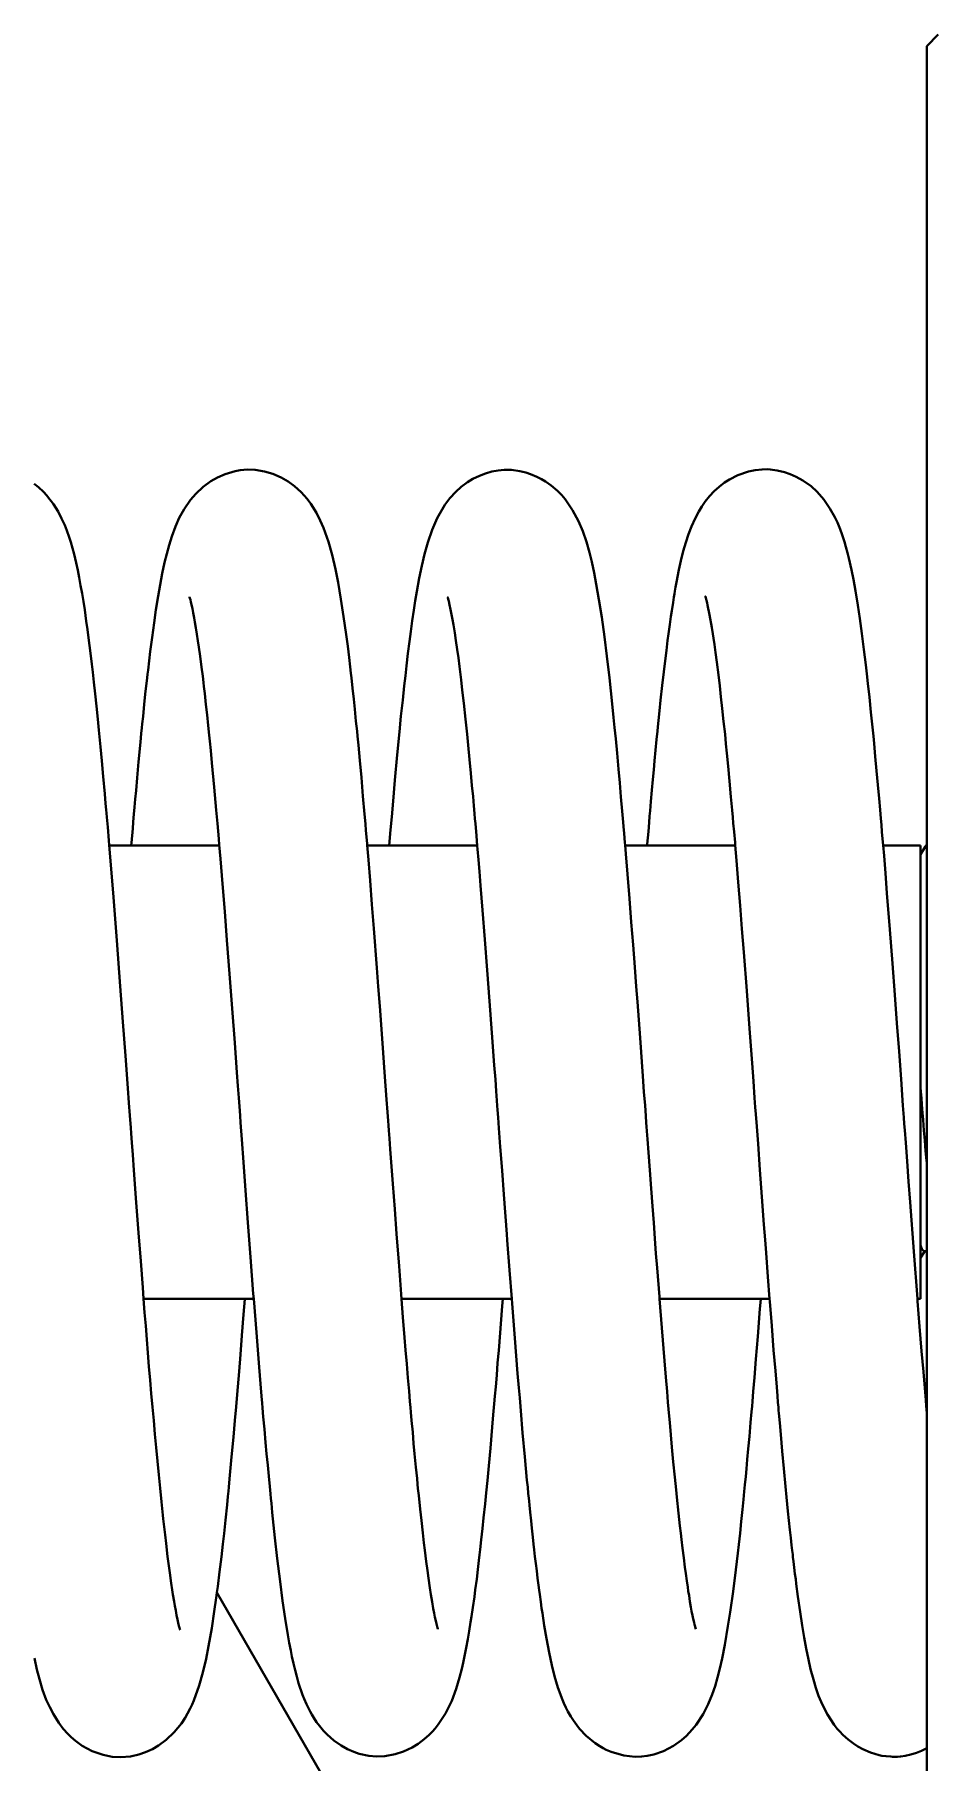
# Model space of a CAD drawing. Header units: millimetres. Extents: x 15 to 415, y 5 to 292.
# Drawn here: x 97.411 to 98.615, y 232.74 to 235.055 of the extents above; entities that cross this region are included whole.
import ezdxf

# ---------------------------------------------------------------- set-up
doc = ezdxf.new("R2010")
doc.units = ezdxf.units.MM
doc.layers.add('Geometries', color=7, linetype='Continuous')

msp = doc.modelspace()

# ---------------------------------------------------------------- linework, layer by layer
at = {"layer": 'Geometries', "linetype": 'Continuous', "lineweight": 40}
for p, q in [((98.6224, 235.0554), (98.6069, 235.0399)), ((98.6069, 235.0399), (98.6069, 233.6602)), ((97.5113, 233.9686), (97.5409, 233.9686)), ((97.5409, 233.9686), (97.6589, 233.9686)), ((97.8571, 233.9686), (97.8866, 233.9686)), ((97.8866, 233.9686), (98.0046, 233.9686)), ((98.2028, 233.9686), (98.2323, 233.9686)), ((98.2323, 233.9686), (98.3503, 233.9686)), ((98.5485, 233.9686), (98.5988, 233.9686)), ((98.6047, 233.9669), (98.5987, 233.9567)), ((98.5988, 233.9568), (98.5988, 233.9686)), ((98.5988, 233.644), (98.5988, 233.9568)), ((98.5988, 233.4329), (98.5988, 233.644)), ((98.6069, 233.6602), (98.6069, 233.543)), ((98.6069, 233.543), (98.6069, 233.4253)), ((98.5988, 233.416), (98.5988, 233.4329)), ((98.5988, 233.416), (98.6042, 233.4253)), ((98.5988, 233.3611), (98.5988, 233.416)), ((98.6033, 233.4253), (98.6042, 233.4253)), ((98.6042, 233.4253), (98.6069, 233.4253)), ((98.6069, 233.4253), (98.6069, 233.2104)), ((97.5574, 233.3611), (97.693, 233.3611)), ((97.693, 233.3611), (97.705, 233.3611)), ((97.9031, 233.3611), (98.0387, 233.3611)), ((98.0387, 233.3611), (98.0507, 233.3611)), ((98.2488, 233.3611), (98.3844, 233.3611)), ((98.3844, 233.3611), (98.3964, 233.3611)), ((98.5945, 233.3611), (98.5988, 233.3611)), ((98.6069, 233.2104), (98.6069, 232.759)), ((97.6557, 232.9676), (97.9968, 232.3769)), ((98.5714, 232.7479), (98.5721, 232.748)), ((98.6069, 232.759), (98.6069, 232.2899))]:
    msp.add_line(p, q, dxfattribs=at)
at = {"layer": 'Geometries', "linetype": 'Continuous', "lineweight": 40, "flags": 128}
for points in [[(97.5113, 233.969), (97.5108, 233.9756), (97.5093, 233.9934), (97.5081, 234.0065), (97.5077, 234.0121), (97.5073, 234.0166), (97.5065, 234.025), (97.5054, 234.0381), (97.5034, 234.061), (97.5014, 234.0822), (97.4997, 234.1011), (97.4984, 234.1143), (97.4975, 234.1234), (97.496, 234.1381), (97.4943, 234.1554), (97.4925, 234.1721), (97.4908, 234.1874), (97.4893, 234.201), (97.4881, 234.2115), (97.4867, 234.2227), (97.485, 234.2365), (97.4832, 234.2506), (97.4822, 234.258), (97.4806, 234.2695), (97.4784, 234.2844), (97.4767, 234.2956), (97.475, 234.3062), (97.473, 234.3172), (97.471, 234.3278), (97.4691, 234.3377), (97.4669, 234.3477), (97.4642, 234.3589), (97.4621, 234.367), (97.4598, 234.375), (97.4577, 234.3817), (97.4544, 234.391), (97.4517, 234.3979), (97.4475, 234.4071), (97.4427, 234.4162), (97.4364, 234.4262), (97.4335, 234.4303), (97.4301, 234.4348), (97.4275, 234.4378), (97.4231, 234.4425), (97.4165, 234.4487), (97.4106, 234.4534)], [(97.857, 233.969), (97.8568, 233.9716), (97.8554, 233.9886), (97.8546, 233.9976), (97.8535, 234.0109), (97.8514, 234.0349), (97.8492, 234.0597), (97.8471, 234.0826), (97.8452, 234.1032), (97.844, 234.1152), (97.8434, 234.1218), (97.842, 234.1352), (97.8404, 234.1512), (97.839, 234.1649), (97.8374, 234.1795), (97.8359, 234.1935), (97.8352, 234.1996), (97.8342, 234.208), (97.8327, 234.2205), (97.8309, 234.2356), (97.8288, 234.2513), (97.8271, 234.2637), (97.8255, 234.2754), (97.8219, 234.2986), (97.818, 234.3211), (97.8145, 234.3389), (97.81, 234.3584), (97.8051, 234.3758), (97.7985, 234.3944), (97.7942, 234.4044), (97.7889, 234.4147), (97.7815, 234.4265), (97.7766, 234.4331), (97.7686, 234.442), (97.7597, 234.4501), (97.7511, 234.4564), (97.7417, 234.4618), (97.7308, 234.4666), (97.7195, 234.47), (97.7067, 234.4721), (97.6967, 234.4724), (97.687, 234.4717), (97.6802, 234.4705), (97.6668, 234.4665), (97.6566, 234.462), (97.6473, 234.4567), (97.6371, 234.4492), (97.6274, 234.4401), (97.6202, 234.4317), (97.6116, 234.4192), (97.6052, 234.4076), (97.6001, 234.3962), (97.595, 234.3826), (97.5915, 234.3712), (97.5883, 234.3594), (97.5855, 234.3479), (97.5823, 234.333), (97.5794, 234.3178), (97.5768, 234.3029), (97.5739, 234.2847), (97.5714, 234.267), (97.5687, 234.2474), (97.5663, 234.2286), (97.5633, 234.2037), (97.5627, 234.1982), (97.5621, 234.1932), (97.5613, 234.1857), (97.5601, 234.1756), (97.5588, 234.1627), (97.5577, 234.1527), (97.5566, 234.1414), (97.5556, 234.1318), (97.5551, 234.1265), (97.5543, 234.1189), (97.5532, 234.1074), (97.5507, 234.081), (97.5487, 234.0594), (97.5472, 234.0425), (97.5462, 234.0309), (97.5452, 234.0199), (97.5444, 234.0105), (97.544, 234.006), (97.5435, 234.0002), (97.5428, 233.9915), (97.5412, 233.9722), (97.5409, 233.9691)], [(98.2028, 233.969), (98.2024, 233.9728), (98.2014, 233.985), (98.2007, 233.994), (98.2001, 234), (98.1989, 234.0147), (98.1972, 234.0338), (98.1956, 234.0525), (98.1939, 234.071), (98.1919, 234.0926), (98.1901, 234.1117), (98.1885, 234.127), (98.1872, 234.1402), (98.1853, 234.1585), (98.1816, 234.1934), (98.1782, 234.2223), (98.1749, 234.2483), (98.1713, 234.2747), (98.1677, 234.2984), (98.1641, 234.3189), (98.1613, 234.3339), (98.158, 234.3488), (98.1549, 234.3614), (98.1509, 234.3755), (98.1459, 234.39), (98.1403, 234.4034), (98.1324, 234.4182), (98.1223, 234.4328), (98.1178, 234.4381), (98.1122, 234.4438), (98.1035, 234.4513), (98.0962, 234.4565), (98.0908, 234.4597), (98.0846, 234.4629), (98.0761, 234.4665), (98.0698, 234.4685), (98.0616, 234.4705), (98.0503, 234.472), (98.0406, 234.4721), (98.0327, 234.4714), (98.0241, 234.4698), (98.0156, 234.4673), (98.0074, 234.4642), (97.9987, 234.4599), (97.9916, 234.4555), (97.9832, 234.4492), (97.9758, 234.4426), (97.968, 234.4341), (97.9613, 234.4252), (97.9509, 234.4075), (97.944, 234.3917), (97.9382, 234.3747), (97.9339, 234.3593), (97.9302, 234.3433), (97.9268, 234.3269), (97.9236, 234.3091), (97.9215, 234.2966), (97.9195, 234.2839), (97.9175, 234.2698), (97.9155, 234.2556), (97.9137, 234.2422), (97.9117, 234.2259), (97.9097, 234.2093), (97.9082, 234.196), (97.9067, 234.1827), (97.9046, 234.1636), (97.9023, 234.1418), (97.9002, 234.1209), (97.8973, 234.0902), (97.8941, 234.0562), (97.8917, 234.0281), (97.8899, 234.0073), (97.8884, 233.9896), (97.8866, 233.9689)], [(98.5485, 233.9691), (98.5481, 233.9731), (98.547, 233.987), (98.5462, 233.9964), (98.5454, 234.005), (98.5445, 234.0164), (98.5431, 234.0317), (98.5415, 234.05), (98.5398, 234.0688), (98.538, 234.088), (98.5364, 234.1052), (98.5354, 234.115), (98.5342, 234.1271), (98.5322, 234.1475), (98.5301, 234.1677), (98.5281, 234.1856), (98.5266, 234.1989), (98.5252, 234.2108), (98.5228, 234.2315), (98.52, 234.2526), (98.5172, 234.2729), (98.5146, 234.2909), (98.5114, 234.31), (98.5087, 234.3251), (98.5061, 234.3381), (98.5027, 234.3536), (98.5009, 234.3608), (98.4987, 234.369), (98.4967, 234.3757), (98.4936, 234.3852), (98.4909, 234.3927), (98.4873, 234.4014), (98.4839, 234.4087), (98.4773, 234.4205), (98.4692, 234.4322), (98.4601, 234.4425), (98.4519, 234.45), (98.4407, 234.458), (98.432, 234.4629), (98.424, 234.4664), (98.4164, 234.469), (98.4064, 234.4714), (98.3972, 234.4726), (98.3929, 234.4728), (98.3862, 234.4727), (98.377, 234.4717), (98.3683, 234.4699), (98.3537, 234.4649), (98.3426, 234.4592), (98.3361, 234.455), (98.3288, 234.4495), (98.3222, 234.4435), (98.3158, 234.4368), (98.31, 234.4295), (98.3054, 234.4228), (98.3013, 234.4162), (98.2965, 234.4071), (98.2916, 234.3961), (98.2878, 234.3861), (98.2841, 234.3749), (98.2807, 234.363), (98.2776, 234.3503), (98.2748, 234.338), (98.2716, 234.3217), (98.2704, 234.3147), (98.2695, 234.3097), (98.2688, 234.3059), (98.2681, 234.3014), (98.267, 234.2944), (98.2652, 234.2833), (98.2641, 234.2754), (98.2625, 234.2648), (98.2608, 234.2522), (98.2596, 234.2432), (98.258, 234.2301), (98.2559, 234.2128), (98.2545, 234.2013), (98.2524, 234.183), (98.2503, 234.1634), (98.2488, 234.149), (98.2475, 234.1364), (98.2466, 234.1278), (98.2461, 234.1221), (98.245, 234.1108), (98.2436, 234.0966), (98.2423, 234.0823), (98.2411, 234.0701), (98.2399, 234.057), (98.2387, 234.0429), (98.2373, 234.0278), (98.2362, 234.0153), (98.2356, 234.0078), (98.2349, 233.9997), (98.2339, 233.9876), (98.2324, 233.9704), (98.2323, 233.9689)], [(97.619, 234.3018), (97.6191, 234.3013), (97.6195, 234.3), (97.6201, 234.2977), (97.6208, 234.2952), (97.6217, 234.291), (97.6228, 234.2863), (97.624, 234.2803), (97.6252, 234.274), (97.6262, 234.268), (97.6275, 234.2606), (97.6289, 234.2518), (97.6302, 234.2431), (97.6315, 234.2343), (97.6332, 234.2222), (97.6351, 234.2076), (97.6366, 234.1958), (97.6376, 234.187), (97.6383, 234.1816), (97.6393, 234.1726), (97.641, 234.1578), (97.6425, 234.1436), (97.644, 234.1294), (97.6453, 234.1165), (97.6461, 234.1085), (97.6473, 234.0962), (97.649, 234.0794), (97.652, 234.0468), (97.6548, 234.016), (97.6563, 233.9981), (97.6581, 233.9777), (97.6588, 233.9694)], [(97.9648, 234.3014), (97.9648, 234.3014), (97.965, 234.3009), (97.9656, 234.2988), (97.9663, 234.2959), (97.9674, 234.2912), (97.9688, 234.285), (97.9702, 234.2781), (97.9714, 234.2715), (97.9726, 234.2645), (97.9743, 234.2536), (97.9759, 234.2433), (97.9776, 234.2313), (97.9792, 234.22), (97.9806, 234.2087), (97.9829, 234.1908), (97.9845, 234.1769), (97.9865, 234.1596), (97.9888, 234.138), (97.9909, 234.118), (97.9924, 234.103), (97.9943, 234.0838), (97.996, 234.0658), (97.9975, 234.0493), (97.9989, 234.0344), (98, 234.0217), (98.0009, 234.0117), (98.0015, 234.0044), (98.002, 233.9983), (98.0035, 233.9817), (98.0046, 233.9682)], [(98.3103, 234.3026), (98.3103, 234.3026), (98.3106, 234.3018), (98.3109, 234.3007), (98.3114, 234.2987), (98.3119, 234.2969), (98.3126, 234.2937), (98.3133, 234.2906), (98.3159, 234.2779), (98.3189, 234.2609), (98.3223, 234.2381), (98.3239, 234.2273), (98.3256, 234.2142), (98.3278, 234.1972), (98.3295, 234.1827), (98.3312, 234.168), (98.333, 234.1521), (98.3348, 234.1347), (98.3366, 234.118), (98.3379, 234.1048), (98.3391, 234.0925), (98.3408, 234.0751), (98.3427, 234.0548), (98.3446, 234.0338), (98.3462, 234.0159), (98.347, 234.0067), (98.3477, 233.9986), (98.3487, 233.987), (98.35, 233.9728), (98.3503, 233.969)], [(97.5261, 233.78), (97.5261, 233.7804), (97.5214, 233.8416), (97.5169, 233.8993), (97.5126, 233.9534), (97.5113, 233.969)], [(97.6588, 233.9694), (97.6603, 233.9509), (97.6631, 233.9174), (97.6661, 233.8803), (97.6691, 233.8417), (97.6725, 233.7968), (97.676, 233.7504), (97.6795, 233.7043), (97.6824, 233.6646), (97.6837, 233.6465), (97.6849, 233.6304), (97.6858, 233.6189), (97.6862, 233.6132), (97.6867, 233.6064), (97.6873, 233.5976), (97.689, 233.5747), (97.6912, 233.5442), (97.694, 233.5064), (97.6972, 233.4636), (97.6989, 233.4403)], [(97.8719, 233.7799), (97.87, 233.8049), (97.8659, 233.8575), (97.8634, 233.8897), (97.8609, 233.9217), (97.8586, 233.9494), (97.857, 233.969)], [(98.0046, 233.9682), (98.005, 233.9636), (98.0062, 233.9494), (98.0075, 233.9337), (98.009, 233.9152), (98.0117, 233.8819), (98.0147, 233.8427), (98.0179, 233.8018), (98.021, 233.76), (98.0242, 233.7175), (98.0274, 233.6743), (98.0288, 233.655), (98.0299, 233.6397), (98.0309, 233.6272), (98.0314, 233.6199), (98.0318, 233.6143), (98.0325, 233.6042), (98.0336, 233.5899), (98.0354, 233.5649), (98.0378, 233.5331), (98.0401, 233.501), (98.0441, 233.4477), (98.0447, 233.4397)], [(98.2176, 233.7799), (98.2156, 233.8059), (98.2134, 233.8354), (98.211, 233.8661), (98.2085, 233.8978), (98.2059, 233.9301), (98.2037, 233.9575), (98.2028, 233.969)], [(98.3503, 233.969), (98.352, 233.9488), (98.3544, 233.9194), (98.3569, 233.8882), (98.3593, 233.8569), (98.3618, 233.8257), (98.3657, 233.7741), (98.3695, 233.7237), (98.3729, 233.677), (98.3747, 233.6528), (98.3763, 233.6306), (98.3772, 233.6183), (98.3779, 233.6087), (98.3791, 233.5921), (98.3809, 233.5688), (98.3834, 233.5342), (98.3861, 233.4979), (98.3888, 233.4608), (98.3904, 233.4401)], [(98.5945, 233.3611), (98.5896, 233.4245), (98.5846, 233.491), (98.5826, 233.5185), (98.5806, 233.5458), (98.5788, 233.5703), (98.5775, 233.5871), (98.5769, 233.5959), (98.5763, 233.6044), (98.5751, 233.6203), (98.5725, 233.6554), (98.5698, 233.6925), (98.567, 233.7307), (98.5641, 233.7687), (98.561, 233.8105), (98.5575, 233.8561), (98.5537, 233.9049), (98.5515, 233.9315), (98.5497, 233.9547), (98.5485, 233.9691)], [(98.6047, 233.9669), (98.6049, 233.9673), (98.6055, 233.9681), (98.6061, 233.9685), (98.6067, 233.9686)], [(97.5574, 233.3612), (97.5562, 233.3764), (97.5535, 233.4116), (97.5506, 233.4497), (97.5475, 233.4905), (97.5443, 233.5335), (97.5428, 233.5542), (97.5416, 233.5707), (97.5407, 233.583), (97.5401, 233.5907), (97.5397, 233.5959), (97.5389, 233.6071), (97.5377, 233.6241), (97.5362, 233.6437), (97.5331, 233.6867), (97.5297, 233.7323), (97.5261, 233.78)], [(97.9031, 233.3606), (97.9026, 233.3676), (97.8997, 233.4049), (97.8964, 233.4485), (97.8939, 233.4812), (97.8914, 233.5155), (97.8892, 233.5445), (97.8879, 233.562), (97.8869, 233.5759), (97.8861, 233.587), (97.8856, 233.5935), (97.8852, 233.5997), (97.8843, 233.6115), (97.8831, 233.6285), (97.8804, 233.6648), (97.8775, 233.7038), (97.8738, 233.7535), (97.8719, 233.7799)], [(98.2488, 233.3612), (98.2486, 233.3639), (98.2456, 233.4027), (98.2441, 233.4218), (98.2426, 233.442), (98.241, 233.4632), (98.2393, 233.4856), (98.2376, 233.509), (98.2357, 233.5335), (98.234, 233.5572), (98.2327, 233.5751), (98.2319, 233.5859), (98.2314, 233.592), (98.2311, 233.597), (98.2304, 233.6063), (98.2294, 233.6202), (98.228, 233.6385), (98.2265, 233.6594), (98.2227, 233.711), (98.2191, 233.7592), (98.2176, 233.7799)], [(98.6069, 233.543), (98.6066, 233.5466), (98.6055, 233.5597), (98.6043, 233.5732), (98.6032, 233.587), (98.602, 233.601), (98.6009, 233.6154), (98.5998, 233.6299), (98.5988, 233.644)], [(97.6989, 233.4403), (97.7007, 233.4173), (97.7044, 233.368), (97.705, 233.3613)], [(98.0447, 233.4397), (98.0477, 233.3996), (98.0507, 233.3612)], [(98.3904, 233.4401), (98.3917, 233.423), (98.3941, 233.3906), (98.3964, 233.3612)], [(98.6033, 233.4253), (98.6022, 233.4258), (98.6014, 233.4268), (98.6004, 233.4283), (98.5996, 233.4304), (98.5988, 233.433)], [(97.6557, 232.9678), (97.6567, 232.9756), (97.6592, 232.9953), (97.6617, 233.0157), (97.6636, 233.0323), (97.6652, 233.0468), (97.6671, 233.0647), (97.6692, 233.0851), (97.6703, 233.0963), (97.671, 233.1036), (97.6715, 233.1089), (97.6726, 233.1199), (97.6754, 233.1496), (97.6778, 233.1759), (97.6797, 233.1983), (97.6813, 233.2164), (97.6822, 233.2275), (97.6836, 233.2435), (97.6853, 233.2639), (97.6871, 233.2868), (97.6892, 233.3123), (97.6914, 233.3404), (97.693, 233.3607)], [(97.705, 233.3613), (97.7085, 233.316), (97.7104, 233.2929), (97.7122, 233.2697), (97.7141, 233.2473), (97.7155, 233.2309), (97.7163, 233.2216), (97.7168, 233.215), (97.7178, 233.2033), (97.7193, 233.1867), (97.7209, 233.1689), (97.7223, 233.1534), (97.7237, 233.1383), (97.725, 233.1236), (97.7264, 233.1098), (97.7273, 233.0998), (97.7279, 233.0938), (97.7286, 233.0874), (97.7298, 233.0751), (97.7334, 233.0411), (97.7365, 233.0135), (97.7402, 232.9825), (97.7437, 232.9564), (97.7471, 232.933), (97.7507, 232.9109), (97.7526, 232.9003), (97.7546, 232.89), (97.7562, 232.8819), (97.7583, 232.8726), (97.7604, 232.8638), (97.7627, 232.855), (97.7652, 232.8462), (97.7669, 232.8409), (97.7686, 232.8359), (97.7705, 232.8307), (97.7727, 232.8251), (97.7758, 232.8179), (97.7787, 232.812), (97.7807, 232.8081), (97.7829, 232.8041), (97.7856, 232.7997), (97.7893, 232.7942), (97.7931, 232.7889), (97.7985, 232.7825), (97.8033, 232.7775), (97.8123, 232.7696), (97.8221, 232.7627), (97.8307, 232.7579), (97.8392, 232.7542), (97.8465, 232.7517), (97.8593, 232.7489), (97.8697, 232.748), (97.8806, 232.7484), (97.8944, 232.7509), (97.9057, 232.7545), (97.9174, 232.76), (97.9255, 232.765), (97.9336, 232.771), (97.9403, 232.7771), (97.9446, 232.7814), (97.9483, 232.7856), (97.9522, 232.7907), (97.9619, 232.8055), (97.9703, 232.8227), (97.9763, 232.8387), (97.9808, 232.8538), (97.9838, 232.8654), (97.9856, 232.8733), (97.9876, 232.8826), (97.9899, 232.8938), (97.992, 232.9054), (97.9938, 232.9158), (97.9957, 232.9279), (97.9969, 232.9354), (97.9987, 232.9477), (98.0007, 232.9618), (98.0019, 232.9713), (98.0038, 232.9857), (98.0054, 232.9985), (98.0068, 233.0108), (98.0077, 233.0184), (98.0085, 233.0253), (98.01, 233.0384), (98.0116, 233.0533), (98.0131, 233.0676), (98.015, 233.0865), (98.0165, 233.1014), (98.0181, 233.1176), (98.02, 233.1375), (98.0222, 233.1613), (98.0246, 233.1892), (98.0261, 233.2058), (98.0269, 233.2155), (98.0273, 233.2206), (98.0282, 233.2308), (98.0293, 233.2433), (98.0306, 233.2591), (98.0319, 233.2755), (98.0333, 233.2922), (98.0379, 233.3516), (98.0387, 233.3613)], [(97.9517, 232.9188), (97.9517, 232.9189), (97.9512, 232.9203), (97.9507, 232.9223), (97.9498, 232.9257), (97.9489, 232.9299), (97.9479, 232.9345), (97.9468, 232.9401), (97.9456, 232.9464), (97.944, 232.9551), (97.9424, 232.9652), (97.941, 232.9741), (97.9392, 232.9869), (97.9377, 232.9972), (97.9362, 233.0093), (97.9342, 233.0245), (97.9331, 233.0343), (97.9315, 233.0477), (97.9297, 233.064), (97.928, 233.0796), (97.9261, 233.0977), (97.9255, 233.1038), (97.9251, 233.1073), (97.9246, 233.1127), (97.9238, 233.1203), (97.9223, 233.1359), (97.9206, 233.1537), (97.9193, 233.1676), (97.918, 233.1826), (97.9166, 233.1981), (97.9156, 233.2095), (97.915, 233.2155), (97.9143, 233.2237), (97.9131, 233.2376), (97.9116, 233.2554), (97.91, 233.2743), (97.9085, 233.2924), (97.9072, 233.3094), (97.905, 233.3365), (97.9031, 233.3606)], [(98.0507, 233.3612), (98.0512, 233.3549), (98.053, 233.3319), (98.0548, 233.3085), (98.0567, 233.2848), (98.0587, 233.2611), (98.0603, 233.2418), (98.0614, 233.2284), (98.0629, 233.2111), (98.0654, 233.1819), (98.0683, 233.1497), (98.0712, 233.1183), (98.0722, 233.1088), (98.073, 233.1003), (98.0736, 233.0941), (98.074, 233.09), (98.0745, 233.0847), (98.0755, 233.0752), (98.0767, 233.0637), (98.0777, 233.0538), (98.079, 233.0418), (98.08, 233.0327), (98.0809, 233.0251), (98.0819, 233.016), (98.083, 233.0065), (98.0842, 232.9966), (98.0854, 232.9868), (98.0866, 232.9775), (98.0875, 232.9708), (98.0882, 232.9651), (98.0896, 232.9552), (98.0908, 232.9467), (98.0918, 232.9401), (98.0943, 232.9234), (98.0973, 232.9062), (98.1008, 232.8873), (98.1045, 232.8702), (98.1082, 232.8558), (98.1127, 232.8404), (98.1187, 232.8241), (98.1206, 232.8196), (98.1234, 232.8137), (98.1261, 232.8084), (98.13, 232.8016), (98.1334, 232.7962), (98.1378, 232.79), (98.1417, 232.785), (98.1505, 232.7757), (98.1624, 232.7659), (98.1687, 232.7618), (98.1733, 232.7591), (98.1774, 232.7571), (98.1842, 232.7541), (98.2012, 232.7492), (98.2164, 232.7476), (98.2248, 232.7479), (98.2321, 232.7488), (98.2411, 232.7507), (98.2542, 232.7553), (98.2674, 232.7621), (98.2782, 232.7697), (98.285, 232.7757), (98.2928, 232.784), (98.2979, 232.7903), (98.3073, 232.8047), (98.3141, 232.8183), (98.3194, 232.8312), (98.3232, 232.8424), (98.3265, 232.8539), (98.3297, 232.8661), (98.3327, 232.8793), (98.3363, 232.8978), (98.3406, 232.9226), (98.3435, 232.9415), (98.3474, 232.9692), (98.3511, 232.9981), (98.3537, 233.0203), (98.355, 233.032), (98.3567, 233.0471), (98.3584, 233.0629), (98.36, 233.0788), (98.3614, 233.0925), (98.3624, 233.1032), (98.3633, 233.112), (98.3643, 233.123), (98.3653, 233.1335), (98.3665, 233.1458), (98.3678, 233.1603), (98.3693, 233.177), (98.3709, 233.1957), (98.3721, 233.2099), (98.3728, 233.2176), (98.3733, 233.2238), (98.3744, 233.2371), (98.376, 233.2559), (98.378, 233.2804), (98.3805, 233.311), (98.3834, 233.3479), (98.3844, 233.3606)], [(98.2975, 232.9184), (98.2974, 232.9187), (98.297, 232.92), (98.2965, 232.922), (98.2957, 232.925), (98.2951, 232.9276), (98.2941, 232.9323), (98.2931, 232.937), (98.2919, 232.9429), (98.2909, 232.9483), (98.2896, 232.9558), (98.2884, 232.9635), (98.2874, 232.9697), (98.2866, 232.9749), (98.2853, 232.9835), (98.284, 232.9934), (98.2829, 233.0016), (98.2812, 233.014), (98.2796, 233.0273), (98.2782, 233.0388), (98.2773, 233.0472), (98.2761, 233.0572), (98.2743, 233.0739), (98.272, 233.0954), (98.271, 233.1055), (98.2693, 233.1223), (98.2673, 233.143), (98.2655, 233.1627), (98.264, 233.179), (98.2625, 233.1957), (98.2614, 233.2085), (98.2609, 233.2136), (98.2601, 233.2229), (98.2589, 233.2371), (98.2572, 233.2565), (98.2554, 233.2783), (98.2518, 233.3224), (98.2488, 233.3612)], [(98.3964, 233.3612), (98.3967, 233.3578), (98.3992, 233.3249), (98.4018, 233.2923), (98.4041, 233.2646), (98.4059, 233.2428), (98.4069, 233.2313), (98.4076, 233.2224), (98.4082, 233.2159), (98.4085, 233.2118), (98.4088, 233.2079), (98.41, 233.1949), (98.4113, 233.1796), (98.4133, 233.1573), (98.4154, 233.1341), (98.4178, 233.1098), (98.4192, 233.0953), (98.421, 233.0766), (98.4236, 233.0519), (98.4248, 233.0409), (98.4259, 233.0313), (98.4267, 233.0238), (98.4273, 233.0185), (98.4277, 233.0149), (98.4284, 233.0094), (98.4294, 233.0011), (98.4304, 232.9929), (98.4313, 232.9857), (98.4321, 232.9795), (98.4343, 232.9623), (98.4372, 232.9417), (98.4401, 232.9233), (98.4427, 232.9076), (98.4454, 232.8929), (98.4484, 232.8779), (98.4514, 232.865), (98.4551, 232.851), (98.4584, 232.8398), (98.4621, 232.8293), (98.4673, 232.817), (98.4738, 232.8042), (98.4827, 232.7905), (98.4871, 232.7849), (98.4903, 232.7813), (98.4946, 232.7768), (98.5015, 232.7706), (98.5086, 232.7652), (98.5148, 232.7612), (98.5215, 232.7576), (98.5316, 232.7532), (98.5433, 232.7498), (98.5466, 232.7491)], [(98.6069, 233.2103), (98.6068, 233.211), (98.6067, 233.2128), (98.6062, 233.218), (98.6056, 233.2255), (98.6042, 233.2416), (98.6024, 233.2634), (98.6001, 233.2913), (98.5974, 233.3242), (98.5947, 233.358), (98.5945, 233.3611)], [(97.6063, 232.9175), (97.6062, 232.9176), (97.6059, 232.9187), (97.6054, 232.9205), (97.6047, 232.9231), (97.6038, 232.9269), (97.6028, 232.9314), (97.6016, 232.9372), (97.6004, 232.9436), (97.5993, 232.9498), (97.5982, 232.9559), (97.5967, 232.965), (97.5957, 232.9714), (97.5944, 232.9801), (97.5925, 232.9941), (97.5912, 233.0036), (97.5896, 233.0161), (97.5874, 233.0334), (97.5861, 233.0451), (97.5836, 233.0666), (97.5831, 233.0713)], [(97.411, 232.8796), (97.4144, 232.8646), (97.4178, 232.8515), (97.4221, 232.8375), (97.427, 232.8241), (97.4315, 232.814), (97.4365, 232.8045), (97.4438, 232.7929), (97.4496, 232.7852), (97.4558, 232.7783), (97.4603, 232.7739), (97.4661, 232.769), (97.4752, 232.7624), (97.4886, 232.7553), (97.5031, 232.7501), (97.5154, 232.7477), (97.527, 232.7471), (97.5396, 232.7481), (97.5512, 232.7507), (97.5598, 232.7536), (97.5693, 232.758), (97.5773, 232.7626), (97.5878, 232.7703), (97.5985, 232.7805), (97.6081, 232.7923), (97.6129, 232.7996), (97.6164, 232.8056), (97.6198, 232.8121), (97.6224, 232.8177), (97.6247, 232.8228), (97.632, 232.8431), (97.6368, 232.8604), (97.6411, 232.8788), (97.6445, 232.8957), (97.6487, 232.9198), (97.6521, 232.9421), (97.6548, 232.9606), (97.6557, 232.9678)], [(98.5466, 232.7491), (98.5525, 232.7483), (98.5587, 232.7478), (98.561, 232.7477), (98.5633, 232.7476), (98.5678, 232.7477), (98.5714, 232.7479)], [(98.5721, 232.748), (98.5782, 232.7489), (98.5857, 232.7505), (98.5931, 232.7529), (98.6001, 232.7557), (98.6069, 232.7591)]]:
    msp.add_lwpolyline(points, dxfattribs=at)
at = {"layer": 'Geometries', "linetype": 'Continuous', "lineweight": 40}
msp.add_arc((108.1144, 234.1533), 10.5867, 184.29075, 185.86589, dxfattribs=at)

doc.saveas('drawing.dxf')
